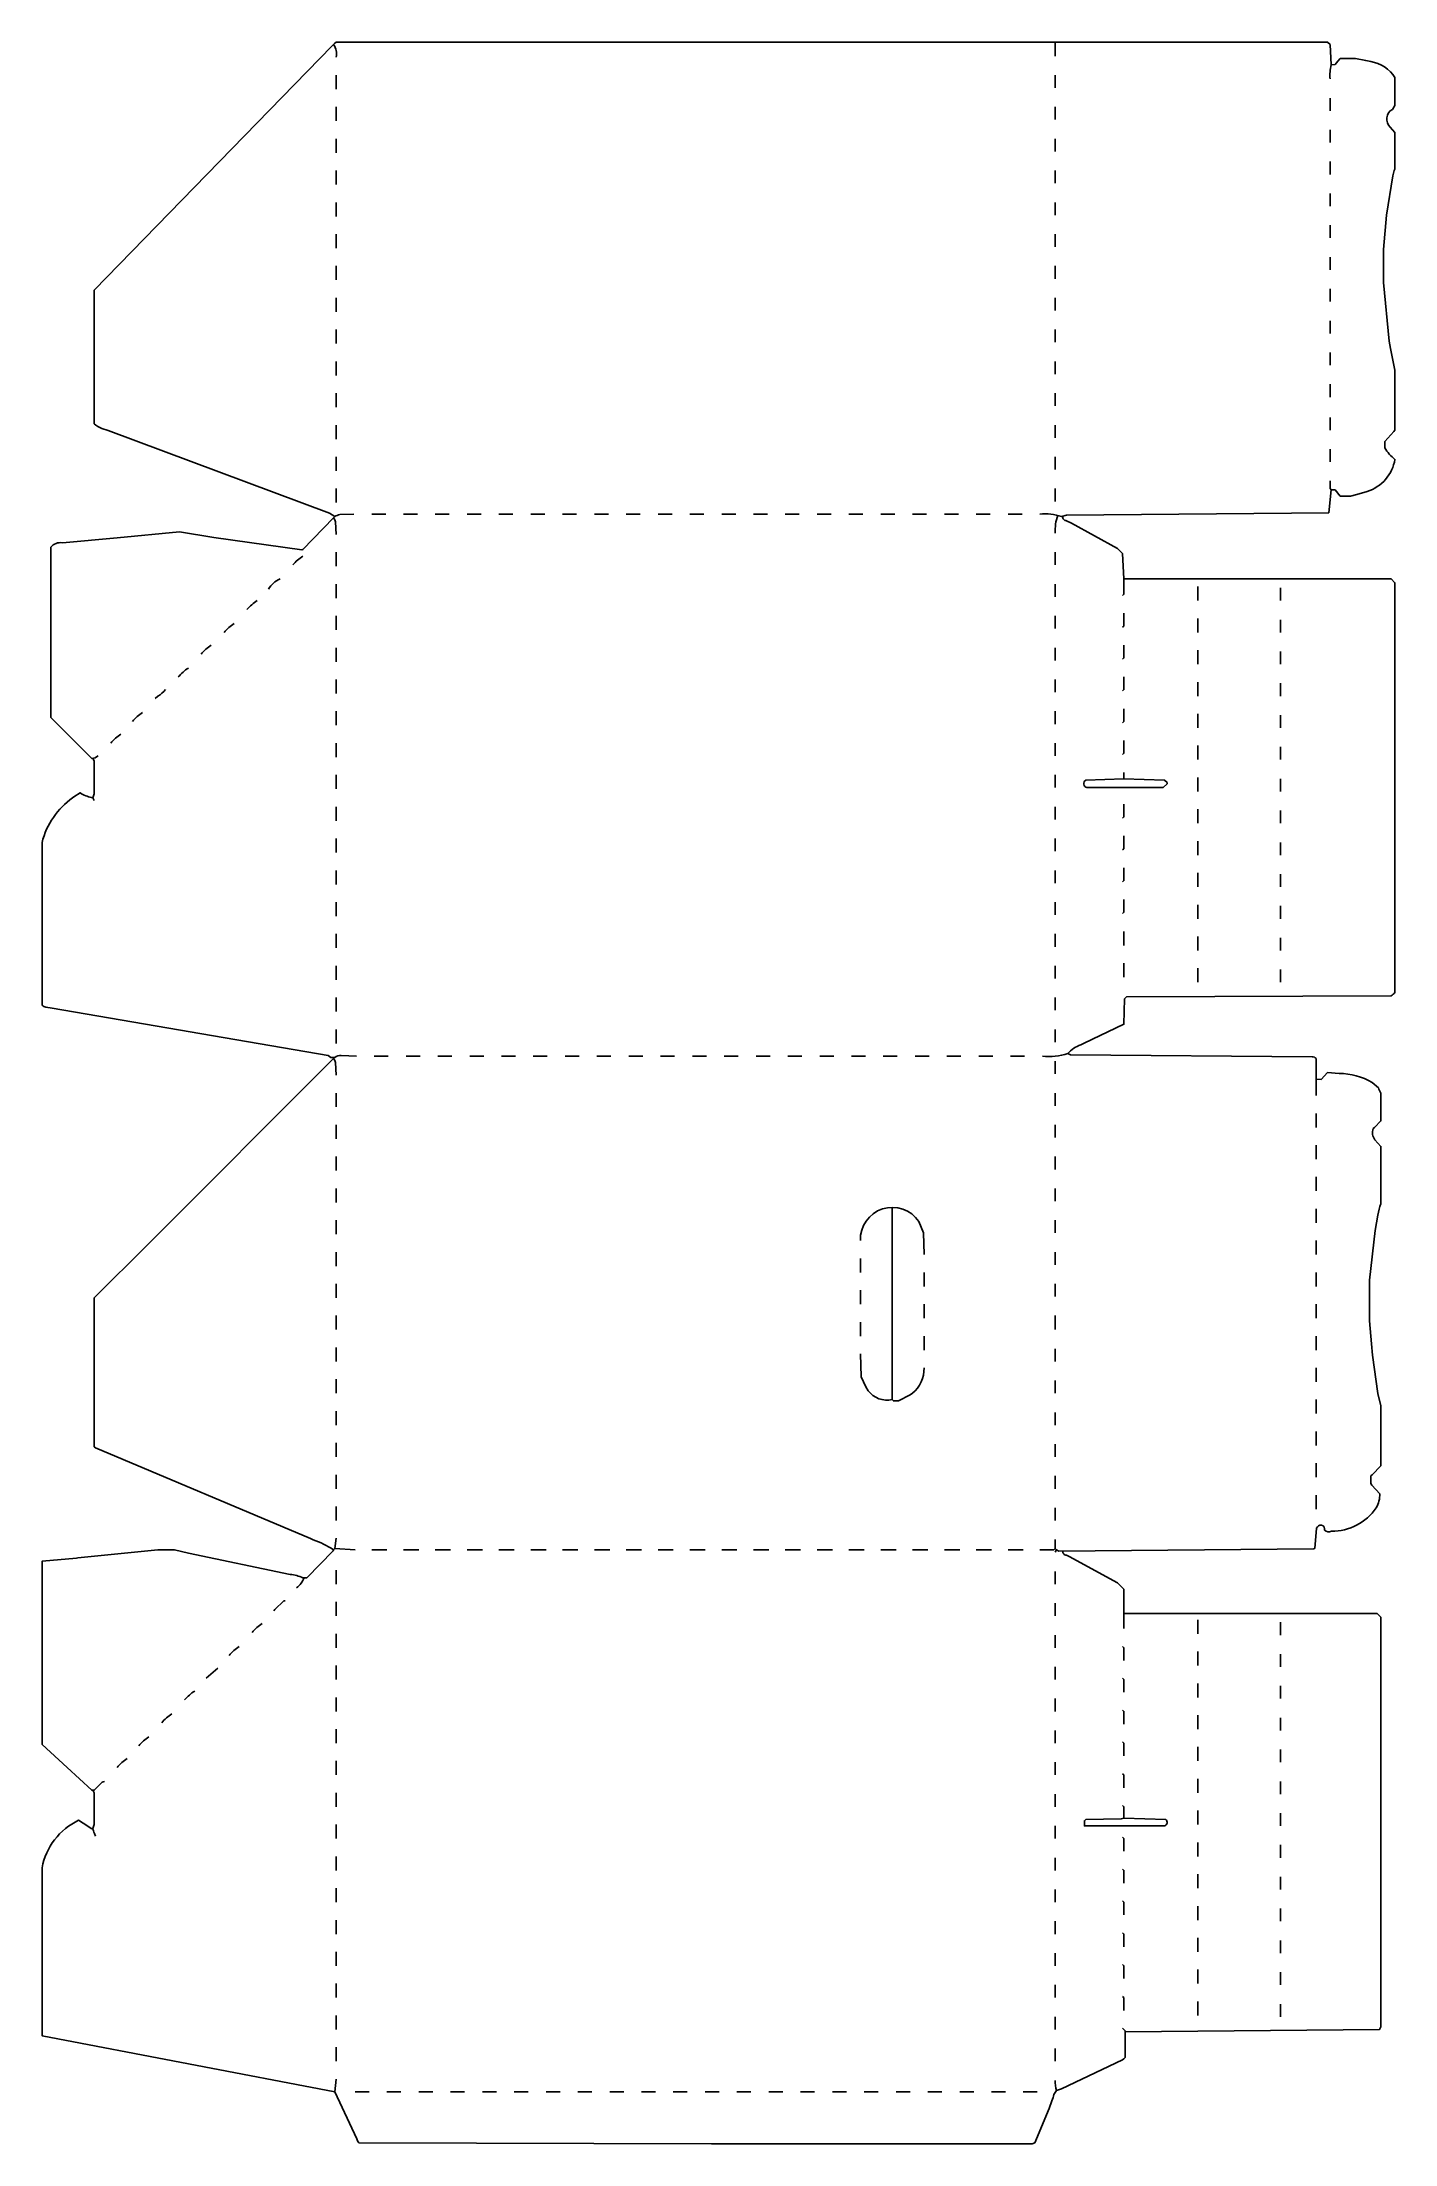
# Model space of a CAD drawing. Extents: x 55 to 1118, y 85 to 1737.
import ezdxf

# ---------------------------------------------------------------- set-up
doc = ezdxf.new("R2010")
doc.units = 0
doc.layers.get('0').update_dxf_attribs({"linetype": 'CONTINUOUS'})

msp = doc.modelspace()

# ---------------------------------------------------------------- linework, layer by layer
at = {"color": 250, "linetype": 'CONTINUOUS'}
for points in [[(285, 1364), (280.8, 1366.6), (106.9, 1431.7), (102.1, 1433.3, -0.09486), (96, 1437), (96, 1542), (283, 1734), (284, 1735), (285, 1736), (286, 1737), (1065, 1737), (1067, 1735), (1068, 1719, 0.079254), (1067, 1708)], [(286, 1725, 0.23154), (284, 1735)], [(1068, 1385), (1071, 1385), (1075, 1380), (1083, 1380), (1087.923077, 1381.384615), (1096.1, 1383.8, 0.284561), (1118, 1409, -0.091778), (1110, 1418), (1110, 1423), (1117.2, 1430.9), (1118, 1432), (1118, 1479), (1114.42, 1496.06), (1113.58, 1501.94), (1109, 1548), (1109, 1574), (1111.445545, 1600.955446), (1116.384615, 1631.923077), (1117.352941, 1635.911765), (1118, 1637), (1118, 1666), (1114.243902, 1670.195122, -0.512667), (1116, 1684), (1118, 1687), (1118, 1709, 0.222854), (1098.923077, 1721.615385), (1095.076923, 1722.384615), (1087, 1724), (1075, 1724), (1073.2, 1721.9), (1070.911765, 1719.352941), (1068, 1719)], [(839, 1366, -0.11279), (856, 1364), (859.9, 1365.2), (1066, 1367), (1068, 1385), (1067, 1386), (1067, 1392)], [(300, 1366), (289.037931, 1365.544828, 0.115638), (285, 1364), (284, 1363), (259.9, 1338.2), (259.1, 1337.8), (189.94, 1347.58), (163, 1352), (113.959016, 1347.45082), (70.94, 1343.42, 0.277398), (62, 1340), (62, 1206), (94, 1174, 0.191863), (99, 1176)], [(286, 1350), (285.54918, 1359.959016, 0.132944), (284, 1363)], [(904, 1302), (905, 1303), (905, 1315), (904, 1335), (900, 1339), (863.9, 1358.8), (859.9, 1360.8, -0.429771), (857, 1364)], [(252, 1326, -0.071068), (260, 1333)], [(233, 1307, -0.16383), (242, 1315)], [(841, 940, 0.111591), (861, 942, -0.141249), (871.1, 948.8), (873.9, 950.2), (905, 965), (905.475113, 984.977376), (907.002381, 986.502404), (1114.997619, 987.497596, 0.113638), (1118, 990), (1118, 1312), (1115, 1315), (905, 1315)], [(216, 1291, -0.071068), (224, 1298)], [(198, 1273, -0.071068), (206, 1280)], [(180, 1256, -0.071068), (188, 1263)], [(162, 1238, -0.071068), (170, 1245)], [(144, 1221), (146.1, 1222.8, 0.071874), (152, 1228)], [(126, 1203, -0.071068), (134, 1210)], [(109, 1186, -0.071068), (117, 1193)], [(302, 940), (290.035294, 940.458824, 0.188611), (285, 939), (282, 939), (279.8, 940.4), (62.932432, 977.594595), (58.067568, 978.405405, -0.145751), (55, 980), (55, 1108, -0.175527), (79, 1143), (80.1, 1143.8), (85, 1147), (86.1, 1146.2, 0.088585), (95, 1143)], [(1056, 909), (1056, 922), (1056, 938, 0.215833), (1052.997396, 939.502631), (863.010307, 940.989476), (861, 942)], [(301, 552), (285, 553), (284, 552, 0.07318), (267.9, 559.8), (265.9, 560.8), (97, 632), (96, 633), (96, 750), (138, 792), (284, 938)], [(286, 925), (285.54918, 934.959016, 0.132944), (284, 938), (284, 939)], [(839, 552), (850, 552), (851, 553), (852, 552), (854, 551), (1054.1, 552.7), (1055.015385, 553.123077), (1056.468966, 568.972414, -0.987144), (1062.692308, 567.461538, 0.355951), (1068.06, 566.58, 0.249807), (1103.2, 584.9, 0.149369), (1106, 596), (1099.8, 602.9), (1099, 604), (1099, 610), (1100, 611), (1107, 618), (1107, 665), (1104.615385, 674.923077), (1100.445545, 705.044554), (1099.554455, 713.955446), (1098, 732), (1098, 764), (1102.405405, 802.932432), (1104.615385, 815.076923, -0.075753), (1107, 824), (1107, 869), (1102.245902, 874.204918, -0.266345), (1101, 883), (1102, 884), (1107, 889), (1107, 911, -0.120666), (1105, 915), (1100.153846, 919.230769, 0.13176), (1074.053846, 926.430769), (1065, 927), (1060.1, 921.7), (1056, 922)], [(748, 784), (747.529231, 800.973846), (744, 810, 0.755654), (698, 795)], [(698, 706), (698.7, 687.9), (702.230769, 680.153846), (704, 677, 0.288744), (723, 670), (724, 669), (728, 669), (737.1, 673.8), (739, 675, 0.227161), (748, 695)], [(284, 552), (283.8, 551.1), (263, 530), (260, 530, 0.076094), (249.923077, 532.615385), (170.088235, 549.352941), (159, 552), (146, 552), (83.040984, 545.54918), (81.955446, 545.445545), (55, 543), (55, 399), (74.773756, 380.751131), (94, 363), (96, 363), (100, 367), (101, 368, -0.184026), (104, 370)], [(905, 490), (905, 502), (905, 521), (900, 526), (861.9, 546.8), (859.9, 547.8, -0.429771), (857, 551)], [(255, 522, 0.123106), (261, 530)], [(220, 487, -0.071068), (228, 494)], [(202, 469, -0.071068), (210, 476)], [(167, 434, -0.071068), (175, 441)], [(149, 416, -0.071068), (157, 423)], [(131, 398, -0.071068), (139, 405)], [(114, 381, -0.071068), (122, 388)], [(97, 327), (96.2, 329.1, -0.113888), (95, 333), (96, 336), (96, 361), (95, 363)], [(285, 126), (55, 170), (55, 302, -0.240906), (83.7, 339.4), (87.18, 337.24), (94.1, 332.8), (95, 333)], [(937, 335, 0.560835), (938, 340), (905, 341), (902.983373, 340.482185), (875, 340), (874, 339), (874, 335), (937, 335)], [(286, 136), (285, 126), (302.3, 89.1, 0.107784), (304, 86), (581, 85), (833, 85), (835, 86), (846.2, 112.9), (848.3, 118.9, 0.074614), (850, 124), (852, 127, -0.063434), (851, 135)]]:
    msp.add_lwpolyline(points, format="xyb", dxfattribs=at)
for points in [[(851, 1726), (851, 1737)], [(286, 1700), (286, 1711)], [(851, 1701), (851, 1711)], [(286, 1675), (286, 1686)], [(851, 1676), (851, 1686)], [(1067, 1683), (1067, 1693)], [(286, 1650), (286, 1661)], [(851, 1651), (851, 1661)], [(1067, 1658), (1067, 1668)], [(286, 1625), (286, 1636)], [(851, 1626), (851, 1636)], [(1067, 1633), (1067, 1643)], [(286, 1600), (286, 1611)], [(851, 1601), (851, 1611)], [(1067, 1608), (1067, 1618)], [(286, 1575), (286, 1586)], [(851, 1576), (851, 1586)], [(1067, 1583), (1067, 1593)], [(286, 1550), (286, 1561)], [(851, 1551), (851, 1561)], [(1067, 1558), (1067, 1568)], [(1067, 1533), (1067, 1543)], [(286, 1525), (286, 1536)], [(851, 1526), (851, 1536)], [(286, 1500), (286, 1511)], [(851, 1501), (851, 1511)], [(1067, 1508), (1067, 1518)], [(1067, 1483), (1067, 1493)], [(286, 1475), (286, 1486)], [(851, 1476), (851, 1486)], [(286, 1450), (286, 1461)], [(851, 1451), (851, 1461)], [(1067, 1458), (1067, 1468)], [(1067, 1432), (1067, 1442)], [(286, 1425), (286, 1436)], [(851, 1426), (851, 1436)], [(286, 1400), (286, 1411)], [(851, 1401), (851, 1411)], [(1067, 1407), (1067, 1417)], [(286, 1375), (286, 1386)], [(851, 1376), (851, 1386)], [(314, 1366), (325, 1366)], [(339, 1366), (350, 1366)], [(364, 1366), (375, 1366)], [(389, 1366), (400, 1366)], [(414, 1366), (425, 1366)], [(439, 1366), (450, 1366)], [(464, 1366), (475, 1366)], [(489, 1366), (500, 1366)], [(514, 1366), (525, 1366)], [(539, 1366), (550, 1366)], [(564, 1366), (575, 1366)], [(589, 1366), (600, 1366)], [(614, 1366), (625, 1366)], [(639, 1366), (650, 1366)], [(664, 1366), (675, 1366)], [(689, 1366), (700, 1366)], [(714, 1366), (725, 1366)], [(739, 1366), (750, 1366)], [(764, 1366), (775, 1366)], [(789, 1366), (800, 1366)], [(814, 1366), (825, 1366)], [(286, 1325), (286, 1336)], [(851, 1326), (851, 1336)], [(286, 1300), (286, 1311)], [(851, 1301), (851, 1311)], [(963, 1298), (963, 1309)], [(1028, 1298), (1028, 1308)], [(286, 1275), (286, 1286)], [(851, 1276), (851, 1286)], [(963, 1273), (963, 1284)], [(1028, 1273), (1028, 1283)], [(286, 1250), (286, 1261)], [(851, 1251), (851, 1261)], [(963, 1248), (963, 1259)], [(1028, 1248), (1028, 1258)], [(286, 1225), (286, 1236)], [(851, 1226), (851, 1236)], [(963, 1223), (963, 1234)], [(1028, 1223), (1028, 1233)], [(286, 1200), (286, 1211)], [(851, 1201), (851, 1211)], [(963, 1198), (963, 1209)], [(1028, 1198), (1028, 1208)], [(96, 1141), (95, 1143), (96, 1146), (96, 1172), (95, 1174)], [(286, 1175), (286, 1186)], [(851, 1176), (851, 1186)], [(963, 1173), (963, 1184)], [(1028, 1173), (1028, 1183)], [(286, 1150), (286, 1161)], [(851, 1151), (851, 1161)], [(963, 1148), (963, 1159)], [(1028, 1148), (1028, 1158)], [(286, 1125), (286, 1136)], [(851, 1126), (851, 1136)], [(963, 1123), (963, 1134)], [(1028, 1123), (1028, 1133)], [(286, 1100), (286, 1111)], [(851, 1101), (851, 1111)], [(963, 1098), (963, 1109)], [(1028, 1098), (1028, 1108)], [(286, 1075), (286, 1086)], [(851, 1076), (851, 1086)], [(963, 1073), (963, 1084)], [(1028, 1073), (1028, 1083)], [(286, 1050), (286, 1061)], [(851, 1051), (851, 1061)], [(963, 1048), (963, 1059)], [(1028, 1048), (1028, 1058)], [(286, 1025), (286, 1036)], [(851, 1026), (851, 1036)], [(963, 1023), (963, 1034)], [(1028, 1023), (1028, 1033)], [(286, 1000), (286, 1011)], [(851, 1001), (851, 1011)], [(963, 998), (963, 1009)], [(1028, 998), (1028, 1008)], [(286, 975), (286, 986)], [(851, 976), (851, 986)], [(286, 950), (286, 961)], [(851, 951), (851, 961)], [(316, 940), (327, 940)], [(341, 940), (352, 940)], [(366, 940), (377, 940)], [(391, 940), (402, 940)], [(416, 940), (427, 940)], [(441, 940), (452, 940)], [(466, 940), (477, 940)], [(491, 940), (502, 940)], [(516, 940), (527, 940)], [(541, 940), (552, 940)], [(566, 940), (577, 940)], [(591, 940), (602, 940)], [(616, 940), (627, 940)], [(641, 940), (652, 940)], [(666, 940), (677, 940)], [(691, 940), (702, 940)], [(716, 940), (727, 940)], [(741, 940), (752, 940)], [(766, 940), (777, 940)], [(791, 940), (802, 940)], [(816, 940), (827, 940)], [(851, 926), (851, 936)], [(286, 900), (286, 911)], [(851, 901), (851, 911)], [(1056, 884), (1056, 895)], [(286, 875), (286, 886)], [(851, 876), (851, 886)], [(286, 850), (286, 861)], [(851, 851), (851, 861)], [(1056, 859), (1056, 870)], [(1056, 834), (1056, 845)], [(286, 825), (286, 836)], [(851, 826), (851, 836)], [(286, 800), (286, 811)], [(723, 670), (723, 821)], [(851, 801), (851, 811)], [(1056, 809), (1056, 820)], [(1056, 784), (1056, 795)], [(286, 775), (286, 786)], [(698, 770), (698, 781)], [(851, 776), (851, 786)], [(286, 750), (286, 761)], [(748, 759), (748, 770)], [(851, 751), (851, 761)], [(1056, 759), (1056, 770)], [(698, 745), (698, 756)], [(748, 734), (748, 745)], [(1056, 734), (1056, 745)], [(286, 725), (286, 736)], [(698, 720), (698, 731)], [(851, 725), (851, 736)], [(286, 700), (286, 711)], [(748, 709), (748, 720)], [(1056, 709), (1056, 720)], [(851, 700), (851, 710)], [(1056, 684), (1056, 695)], [(286, 675), (286, 686)], [(851, 675), (851, 685)], [(286, 650), (286, 661)], [(1056, 659), (1056, 670)], [(851, 650), (851, 660)], [(1056, 634), (1056, 645)], [(286, 625), (286, 636)], [(851, 625), (851, 635)], [(1056, 609), (1056, 620)], [(286, 600), (286, 611)], [(851, 600), (851, 610)], [(1056, 584), (1056, 595)], [(286, 575), (286, 586)], [(851, 575), (851, 585)], [(285, 553), (286, 561)], [(851, 550), (852, 552), (851, 553), (851, 560)], [(286, 525), (286, 536)], [(851, 525), (851, 535)], [(237, 504), (238, 505), (245.1, 511.8), (246, 512)], [(286, 500), (286, 511)], [(851, 500), (851, 510)], [(904, 176), (906, 174), (906, 173), (1105.9899, 174.999898), (1107, 177), (1107, 499), (1104, 502), (905, 502)], [(963, 486), (963, 497)], [(286, 475), (286, 486)], [(851, 475), (851, 485)], [(1028, 485), (1028, 495)], [(963, 461), (963, 472)], [(1028, 460), (1028, 470)], [(184, 451), (193, 459)], [(286, 450), (286, 461)], [(851, 450), (851, 460)], [(963, 436), (963, 447)], [(286, 425), (286, 436)], [(851, 425), (851, 435)], [(1028, 435), (1028, 445)], [(963, 411), (963, 422)], [(1028, 410), (1028, 420)], [(286, 400), (286, 411)], [(851, 400), (851, 410)], [(963, 386), (963, 397)], [(286, 375), (286, 386)], [(851, 375), (851, 385)], [(1028, 385), (1028, 395)], [(963, 361), (963, 372)], [(1028, 360), (1028, 370)], [(286, 350), (286, 361)], [(851, 350), (851, 360)], [(963, 336), (963, 347)], [(286, 325), (286, 336)], [(851, 325), (851, 335)], [(1028, 335), (1028, 345)], [(963, 311), (963, 322)], [(1028, 310), (1028, 320)], [(286, 300), (286, 311)], [(851, 300), (851, 310)], [(286, 275), (286, 286)], [(851, 275), (851, 285)], [(963, 286), (963, 297)], [(1028, 285), (1028, 295)], [(963, 261), (963, 272)], [(1028, 260), (1028, 270)], [(286, 250), (286, 261)], [(851, 250), (851, 260)], [(286, 225), (286, 236)], [(851, 225), (851, 235)], [(963, 236), (963, 247)], [(1028, 235), (1028, 245)], [(963, 211), (963, 222)], [(1028, 210), (1028, 220)], [(286, 200), (286, 211)], [(851, 200), (851, 210)], [(286, 175), (286, 186)], [(851, 175), (851, 185)], [(963, 186), (963, 197)], [(1028, 185), (1028, 195)], [(852, 127), (855.9, 128.2), (904, 151), (905, 152), (906, 153), (906, 173)], [(286, 150), (286, 161)], [(851, 150), (851, 160)], [(301, 126), (312, 126)], [(326, 126), (337, 126)], [(351, 126), (362, 126)], [(376, 126), (387, 126)], [(401, 126), (412, 126)], [(426, 126), (437, 126)], [(451, 126), (462, 126)], [(476, 126), (487, 126)], [(501, 126), (512, 126)], [(526, 126), (537, 126)], [(551, 126), (562, 126)], [(576, 126), (587, 126)], [(601, 126), (612, 126)], [(626, 126), (637, 126)], [(651, 126), (662, 126)], [(676, 126), (687, 126)], [(701, 126), (712, 126)], [(726, 126), (737, 126)], [(751, 126), (762, 126)], [(776, 126), (787, 126)], [(801, 126), (812, 126)], [(826, 126), (837, 126)]]:
    msp.add_lwpolyline(points, dxfattribs=at)
at = {"color": 27, "linetype": 'CONTINUOUS'}
msp.add_lwpolyline([(851, 1351, -0.088396), (853, 1365)], format="xyb", dxfattribs=at)
at = {"color": 252, "linetype": 'CONTINUOUS'}
for points in [[(904, 1277), (905, 1278), (905, 1288)], [(904, 1252), (905, 1253), (905, 1263)], [(904, 1227), (905, 1228), (905, 1238)], [(904, 1202), (905, 1203), (905, 1213)], [(904, 1177), (905, 1178), (905, 1188)], [(904, 1127), (905, 1128), (905, 1138)], [(904, 1102), (905, 1103), (905, 1113)], [(904, 1077), (905, 1078), (905, 1088)], [(904, 1052), (905, 1053), (905, 1063)]]:
    msp.add_lwpolyline(points, dxfattribs=at)
at = {"color": 237, "linetype": 'CONTINUOUS'}
msp.add_lwpolyline([(936, 1151), (939, 1154), (939, 1155), (937, 1157), (905, 1158), (875, 1157, 0.626004), (876, 1151), (936, 1151)], format="xyb", dxfattribs=at)
at = {"color": 251, "linetype": 'CONTINUOUS'}
for points in [[(905, 1158), (905, 1163)], [(905, 1027), (905, 1038)], [(905, 1002), (905, 1013)], [(314, 552), (326, 552)], [(339, 552), (351, 552)], [(364, 552), (376, 552)], [(389, 552), (401, 552)], [(414, 552), (426, 552)], [(439, 552), (451, 552)], [(464, 552), (476, 552)], [(489, 552), (501, 552)], [(514, 552), (526, 552)], [(539, 552), (551, 552)], [(564, 552), (576, 552)], [(589, 552), (601, 552)], [(614, 552), (626, 552)], [(639, 552), (651, 552)], [(664, 552), (676, 552)], [(689, 552), (701, 552)], [(714, 552), (726, 552)], [(739, 552), (751, 552)], [(764, 552), (776, 552)], [(789, 552), (801, 552)], [(814, 552), (826, 552)], [(905, 465), (905, 475), (904, 476)], [(905, 440), (905, 450), (904, 451)], [(905, 415), (905, 425), (904, 426)], [(905, 390), (905, 400), (904, 401)], [(905, 365), (905, 375), (904, 376)], [(905, 341), (905, 350), (904, 351)], [(905, 315), (905, 325), (904, 326)], [(905, 290), (905, 300), (904, 301)], [(905, 265), (905, 275), (904, 276)], [(905, 240), (905, 250), (904, 251)], [(905, 215), (905, 225), (904, 226)], [(905, 190), (905, 200), (904, 201)]]:
    msp.add_lwpolyline(points, dxfattribs=at)

doc.saveas('drawing.dxf')
